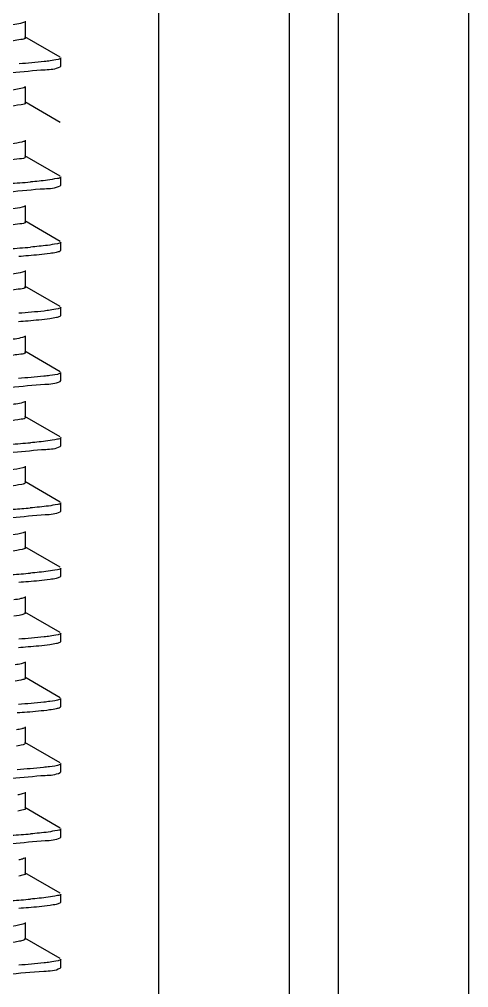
# Model space of a CAD drawing. Extents: x 1680110 to 4798266, y 269661 to 1249705.
# Drawn here: x 2404592.5 to 2404710.5, y 665124.2 to 665378.9 of the extents above; entities that cross this region are included whole.
import ezdxf

# ---------------------------------------------------------------- set-up
doc = ezdxf.new("R2010")
doc.units = 0
doc.header["$LTSCALE"] = 1000
doc.header["$MEASUREMENT"] = 0

# ---------------------------------------------------------------- blocks, each defined once
blk = doc.blocks.new('gfhhrryyfd')
at = {"linetype": 'Continuous'}
for p, q in [((3693422.89, -1741005.43), (3693422.89, -1744418.97)), ((3693457.18, -1741005.43), (3693457.18, -1744418.97)), ((3693470.04, -1741005.43), (3693470.04, -1744418.97)), ((3693504.33, -1741005.43), (3693504.33, -1744418.97)), ((3693387.9, -1742070.32), (3693387.9, -1742066.03)), ((3693397.01, -1742075.49), (3693387.71, -1742070.1)), ((3693397.18, -1742077.82), (3693397.18, -1742075.68)), ((3693397.18, -1742077.82), (3693397.18, -1742075.68)), ((3693397.01, -1742078.01), (3693397.18, -1742077.82)), ((3693387.9, -1742087.46), (3693387.9, -1742083.18)), ((3693397.01, -1742092.64), (3693387.71, -1742087.25)), ((3693387.9, -1742101.6), (3693387.9, -1742097.32)), ((3693397.01, -1742106.77), (3693387.71, -1742101.39)), ((3693397.01, -1742109.29), (3693397.18, -1742109.1)), ((3693397.18, -1742109.1), (3693397.18, -1742106.96)), ((3693397.18, -1742109.1), (3693397.18, -1742106.96)), ((3693387.9, -1742118.75), (3693387.9, -1742114.46)), ((3693397.01, -1742123.92), (3693387.71, -1742118.53)), ((3693397.18, -1742126.25), (3693397.18, -1742124.11)), ((3693397.18, -1742126.25), (3693397.18, -1742124.11)), ((3693397.01, -1742126.44), (3693397.18, -1742126.25)), ((3693387.9, -1742135.89), (3693387.9, -1742131.61)), ((3693397.01, -1742141.06), (3693387.71, -1742135.68)), ((3693397.18, -1742143.39), (3693397.18, -1742141.25)), ((3693397.18, -1742143.39), (3693397.18, -1742141.25)), ((3693397.01, -1742143.58), (3693397.18, -1742143.39)), ((3693387.9, -1742153.04), (3693387.9, -1742148.75)), ((3693397.01, -1742158.21), (3693387.71, -1742152.82)), ((3693397.18, -1742160.54), (3693397.18, -1742158.4)), ((3693397.18, -1742160.54), (3693397.18, -1742158.4)), ((3693397.01, -1742160.73), (3693397.18, -1742160.54)), ((3693387.9, -1742170.18), (3693387.9, -1742165.9)), ((3693397.01, -1742175.35), (3693387.71, -1742169.97)), ((3693397.01, -1742177.87), (3693397.18, -1742177.68)), ((3693397.18, -1742177.68), (3693397.18, -1742175.54)), ((3693397.18, -1742177.68), (3693397.18, -1742175.54)), ((3693387.9, -1742187.33), (3693387.9, -1742183.04)), ((3693397.01, -1742192.5), (3693387.71, -1742187.11)), ((3693397.18, -1742194.83), (3693397.18, -1742192.69)), ((3693397.18, -1742194.83), (3693397.18, -1742192.69)), ((3693397.01, -1742195.02), (3693397.18, -1742194.83)), ((3693387.9, -1742204.47), (3693387.9, -1742200.19)), ((3693397.01, -1742209.64), (3693387.71, -1742204.26)), ((3693397.18, -1742211.97), (3693397.18, -1742209.83)), ((3693397.18, -1742211.97), (3693397.18, -1742209.83)), ((3693397.01, -1742212.16), (3693397.18, -1742211.97)), ((3693387.9, -1742221.62), (3693387.9, -1742217.33)), ((3693397.01, -1742226.79), (3693387.71, -1742221.4)), ((3693397.18, -1742229.12), (3693397.18, -1742226.98)), ((3693397.18, -1742229.12), (3693397.18, -1742226.98)), ((3693397.01, -1742229.31), (3693397.18, -1742229.12)), ((3693387.9, -1742238.76), (3693387.9, -1742234.48)), ((3693397.01, -1742243.93), (3693387.71, -1742238.55)), ((3693397.01, -1742246.45), (3693397.18, -1742246.26)), ((3693397.18, -1742246.26), (3693397.18, -1742244.12)), ((3693397.18, -1742246.26), (3693397.18, -1742244.12)), ((3693387.9, -1742255.91), (3693387.9, -1742251.62)), ((3693397.01, -1742261.08), (3693387.71, -1742255.69)), ((3693397.18, -1742263.41), (3693397.18, -1742261.27)), ((3693397.18, -1742263.41), (3693397.18, -1742261.27)), ((3693397.01, -1742263.6), (3693397.18, -1742263.41)), ((3693387.9, -1742273.05), (3693387.9, -1742268.77)), ((3693397.01, -1742278.22), (3693387.71, -1742272.84)), ((3693397.18, -1742280.56), (3693397.18, -1742278.41)), ((3693397.18, -1742280.56), (3693397.18, -1742278.41)), ((3693397.01, -1742280.74), (3693397.18, -1742280.56)), ((3693387.9, -1742290.2), (3693387.9, -1742285.91)), ((3693397.01, -1742295.37), (3693387.71, -1742289.98)), ((3693397.18, -1742297.7), (3693397.18, -1742295.56)), ((3693397.18, -1742297.7), (3693397.18, -1742295.56)), ((3693397.01, -1742297.89), (3693397.18, -1742297.7)), ((3693387.9, -1742307.34), (3693387.9, -1742303.06)), ((3693397.01, -1742312.51), (3693387.71, -1742307.13)), ((3693397.18, -1742314.85), (3693397.18, -1742312.7)), ((3693397.18, -1742314.85), (3693397.18, -1742312.7)), ((3693397.01, -1742315.03), (3693397.18, -1742314.85))]:
    blk.add_line(p, q, dxfattribs=at)
for centre, radius, start, end in [((3693363.76, -1741804.83), 304.52, 273.7477, 274.8005), ((3693363.73, -1741821.6), 304.9, 273.7437, 274.8009), ((3693364.08, -1741877.37), 300.55, 273.7828, 274.8013), ((3693365.16, -1741908.19), 286.83, 273.9093, 274.8037), ((3693364.65, -1741918.94), 293.25, 273.8479, 274.803), ((3693364.58, -1741986.68), 294.09, 273.8387, 274.8044), ((3693364.65, -1742004.67), 293.25, 273.8479, 274.803)]:
    blk.add_arc(centre, radius, start, end, dxfattribs=at)
for points, knots in [([(3693387.71, -1742066.25), (3693387.53, -1742066.35), (3693386.01, -1742066.82), (3693384.45, -1742066.98), (3693383.1, -1742067.14)], [0, 0, 0, 0, 0.131982, 1, 1, 1, 1]), ([(3693387.89, -1742070.32), (3693387.9, -1742070.76), (3693385.47, -1742070.94), (3693384.3, -1742071.28), (3693383.1, -1742071.42)], [0, 0, 0, 0, 0.268827, 1, 1, 1, 1]), ([(3693397.18, -1742075.68), (3693397.18, -1742075.94), (3693395.81, -1742076.17), (3693395.09, -1742076.36), (3693394.4, -1742076.46)], [0, 0, 0, 0, 0.274505, 1, 1, 1, 1]), ([(3693384.27, -1742079.52), (3693387.22, -1742079.32), (3693391.35, -1742078.75), (3693395.86, -1742078.67), (3693397.01, -1742078.01)], [0, 0, 0, 0, 0.690238, 1, 1, 1, 1]), ([(3693394.4, -1742076.46), (3693393.88, -1742076.53), (3693391.18, -1742076.86), (3693388.47, -1742077.08), (3693386.28, -1742077.24)], [0, 0, 0, 0, 0.191317, 1, 1, 1, 1]), ([(3693387.71, -1742083.4), (3693387.54, -1742083.49), (3693386.18, -1742083.93), (3693384.77, -1742084.08), (3693383.56, -1742084.23)], [0, 0, 0, 0, 0.134844, 1, 1, 1, 1]), ([(3693387.89, -1742087.46), (3693387.9, -1742087.87), (3693385.71, -1742088.08), (3693384.64, -1742088.38), (3693383.56, -1742088.51)], [0, 0, 0, 0, 0.270217, 1, 1, 1, 1]), ([(3693387.71, -1742097.53), (3693387.49, -1742097.66), (3693385.49, -1742098.22), (3693383.46, -1742098.39), (3693381.68, -1742098.58)], [0, 0, 0, 0, 0.124926, 1, 1, 1, 1]), ([(3693387.89, -1742101.6), (3693387.9, -1742102.17), (3693384.7, -1742102.24), (3693383.23, -1742102.7), (3693381.68, -1742102.86)], [0, 0, 0, 0, 0.265953, 1, 1, 1, 1]), ([(3693397.18, -1742106.96), (3693397.18, -1742107.28), (3693395.45, -1742107.48), (3693394.58, -1742107.72), (3693393.72, -1742107.83)], [0, 0, 0, 0, 0.270828, 1, 1, 1, 1]), ([(3693383.64, -1742110.85), (3693386.74, -1742110.64), (3693391.07, -1742110.04), (3693395.81, -1742109.98), (3693397.01, -1742109.29)], [0, 0, 0, 0, 0.69109, 1, 1, 1, 1]), ([(3693387.71, -1742114.68), (3693387.5, -1742114.8), (3693385.68, -1742115.32), (3693383.82, -1742115.49), (3693382.2, -1742115.67)], [0, 0, 0, 0, 0.127252, 1, 1, 1, 1]), ([(3693387.89, -1742118.75), (3693387.9, -1742119.27), (3693384.98, -1742119.38), (3693383.63, -1742119.8), (3693382.2, -1742119.95)], [0, 0, 0, 0, 0.266804, 1, 1, 1, 1]), ([(3693397.18, -1742124.11), (3693397.18, -1742124.43), (3693395.45, -1742124.63), (3693394.59, -1742124.86), (3693393.72, -1742124.98)], [0, 0, 0, 0, 0.270838, 1, 1, 1, 1]), ([(3693394.36, -1742127.03), (3693394.94, -1742126.95), (3693395.82, -1742126.8), (3693396.73, -1742126.6), (3693397.01, -1742126.44)], [0, 0, 0, 0, 0.643619, 1, 1, 1, 1]), ([(3693386.16, -1742127.82), (3693387, -1742127.75), (3693389.74, -1742127.54), (3693392.47, -1742127.3), (3693394.36, -1742127.03)], [0, 0, 0, 0, 0.307332, 1, 1, 1, 1]), ([(3693387.71, -1742131.82), (3693387.52, -1742131.93), (3693385.87, -1742132.43), (3693384.17, -1742132.59), (3693382.7, -1742132.76)], [0, 0, 0, 0, 0.129757, 1, 1, 1, 1]), ([(3693387.89, -1742135.89), (3693387.9, -1742136.37), (3693385.25, -1742136.52), (3693384, -1742136.9), (3693382.7, -1742137.04)], [0, 0, 0, 0, 0.26783, 1, 1, 1, 1]), ([(3693394.36, -1742142.04), (3693393.84, -1742142.11), (3693391.11, -1742142.44), (3693388.37, -1742142.66), (3693386.16, -1742142.82)], [0, 0, 0, 0, 0.19147, 1, 1, 1, 1]), ([(3693397.18, -1742141.25), (3693397.18, -1742141.52), (3693395.79, -1742141.75), (3693395.07, -1742141.94), (3693394.36, -1742142.04)], [0, 0, 0, 0, 0.274248, 1, 1, 1, 1]), ([(3693386.04, -1742144.97), (3693386.89, -1742144.91), (3693389.66, -1742144.69), (3693392.42, -1742144.45), (3693394.33, -1742144.18)], [0, 0, 0, 0, 0.307278, 1, 1, 1, 1]), ([(3693394.33, -1742144.18), (3693394.91, -1742144.1), (3693395.81, -1742143.95), (3693396.73, -1742143.74), (3693397.01, -1742143.58)], [0, 0, 0, 0, 0.644079, 1, 1, 1, 1]), ([(3693387.71, -1742148.97), (3693387.53, -1742149.07), (3693386.04, -1742149.53), (3693384.51, -1742149.69), (3693383.18, -1742149.85)], [0, 0, 0, 0, 0.132446, 1, 1, 1, 1]), ([(3693387.89, -1742153.04), (3693387.9, -1742153.48), (3693385.51, -1742153.66), (3693384.36, -1742153.99), (3693383.18, -1742154.13)], [0, 0, 0, 0, 0.269044, 1, 1, 1, 1]), ([(3693394.33, -1742159.19), (3693393.8, -1742159.26), (3693391.04, -1742159.59), (3693388.28, -1742159.81), (3693386.04, -1742159.97)], [0, 0, 0, 0, 0.191504, 1, 1, 1, 1]), ([(3693397.18, -1742158.4), (3693397.18, -1742158.48), (3693396.16, -1742159.12), (3693395.23, -1742159.06), (3693394.33, -1742159.19)], [0, 0, 0, 0, 0.088885, 1, 1, 1, 1]), ([(3693383.9, -1742162.27), (3693386.94, -1742162.06), (3693391.19, -1742161.47), (3693395.83, -1742161.4), (3693397.01, -1742160.73)], [0, 0, 0, 0, 0.69073, 1, 1, 1, 1]), ([(3693387.71, -1742166.11), (3693387.54, -1742166.21), (3693386.21, -1742166.64), (3693384.83, -1742166.79), (3693383.63, -1742166.94)], [0, 0, 0, 0, 0.135346, 1, 1, 1, 1]), ([(3693387.89, -1742170.18), (3693387.9, -1742170.58), (3693385.75, -1742170.8), (3693384.7, -1742171.09), (3693383.63, -1742171.22)], [0, 0, 0, 0, 0.270473, 1, 1, 1, 1]), ([(3693384.72, -1742179.35), (3693387.56, -1742179.16), (3693391.55, -1742178.61), (3693395.9, -1742178.51), (3693397.01, -1742177.87)], [0, 0, 0, 0, 0.689563, 1, 1, 1, 1]), ([(3693397.18, -1742175.54), (3693397.18, -1742175.86), (3693395.48, -1742176.06), (3693394.62, -1742176.3), (3693393.77, -1742176.4)], [0, 0, 0, 0, 0.271064, 1, 1, 1, 1]), ([(3693387.71, -1742183.26), (3693387.56, -1742183.34), (3693386.37, -1742183.75), (3693385.13, -1742183.89), (3693384.07, -1742184.03)], [0, 0, 0, 0, 0.138483, 1, 1, 1, 1]), ([(3693387.9, -1742187.33), (3693387.9, -1742187.69), (3693385.99, -1742187.93), (3693385.03, -1742188.19), (3693384.07, -1742188.31)], [0, 0, 0, 0, 0.272138, 1, 1, 1, 1]), ([(3693397.18, -1742192.69), (3693397.18, -1742192.99), (3693395.59, -1742193.2), (3693394.79, -1742193.42), (3693393.99, -1742193.52)], [0, 0, 0, 0, 0.272105, 1, 1, 1, 1]), ([(3693384.33, -1742196.53), (3693387.27, -1742196.33), (3693391.38, -1742195.76), (3693395.87, -1742195.67), (3693397.01, -1742195.02)], [0, 0, 0, 0, 0.690138, 1, 1, 1, 1]), ([(3693387.71, -1742200.4), (3693387.57, -1742200.48), (3693386.52, -1742200.85), (3693385.42, -1742200.99), (3693384.48, -1742201.12)], [0, 0, 0, 0, 0.141904, 1, 1, 1, 1]), ([(3693387.9, -1742204.47), (3693387.89, -1742204.8), (3693386.21, -1742205.06), (3693385.33, -1742205.29), (3693384.48, -1742205.4)], [0, 0, 0, 0, 0.274084, 1, 1, 1, 1]), ([(3693397.18, -1742209.83), (3693397.18, -1742210.14), (3693395.54, -1742210.35), (3693394.71, -1742210.57), (3693393.88, -1742210.68)], [0, 0, 0, 0, 0.271601, 1, 1, 1, 1]), ([(3693386.16, -1742213.54), (3693387, -1742213.48), (3693389.74, -1742213.27), (3693392.48, -1742213.02), (3693394.36, -1742212.76)], [0, 0, 0, 0, 0.307335, 1, 1, 1, 1]), ([(3693394.36, -1742212.76), (3693394.94, -1742212.68), (3693395.82, -1742212.52), (3693396.73, -1742212.32), (3693397.01, -1742212.16)], [0, 0, 0, 0, 0.643606, 1, 1, 1, 1]), ([(3693387.71, -1742217.55), (3693387.4, -1742217.72), (3693386.43, -1742217.95), (3693385.48, -1742218.12), (3693384.86, -1742218.21)], [0, 0, 0, 0, 0.359626, 1, 1, 1, 1]), ([(3693387.89, -1742221.62), (3693387.89, -1742221.72), (3693386.84, -1742222.42), (3693385.83, -1742222.35), (3693384.86, -1742222.49)], [0, 0, 0, 0, 0.090979, 1, 1, 1, 1]), ([(3693394.36, -1742227.76), (3693393.84, -1742227.83), (3693391.11, -1742228.17), (3693388.38, -1742228.38), (3693386.16, -1742228.54)], [0, 0, 0, 0, 0.191467, 1, 1, 1, 1]), ([(3693397.18, -1742226.98), (3693397.18, -1742227.25), (3693395.79, -1742227.47), (3693395.07, -1742227.66), (3693394.36, -1742227.76)], [0, 0, 0, 0, 0.274254, 1, 1, 1, 1]), ([(3693386.04, -1742230.7), (3693386.89, -1742230.63), (3693389.66, -1742230.42), (3693392.42, -1742230.17), (3693394.33, -1742229.91)], [0, 0, 0, 0, 0.307279, 1, 1, 1, 1]), ([(3693394.33, -1742229.91), (3693394.91, -1742229.83), (3693395.81, -1742229.67), (3693396.73, -1742229.47), (3693397.01, -1742229.31)], [0, 0, 0, 0, 0.644063, 1, 1, 1, 1]), ([(3693387.71, -1742234.69), (3693387.44, -1742234.85), (3693386.59, -1742235.06), (3693385.76, -1742235.22), (3693385.23, -1742235.3)], [0, 0, 0, 0, 0.365017, 1, 1, 1, 1]), ([(3693387.89, -1742238.76), (3693387.89, -1742239.03), (3693386.61, -1742239.31), (3693385.9, -1742239.48), (3693385.23, -1742239.59)], [0, 0, 0, 0, 0.278995, 1, 1, 1, 1]), ([(3693394.33, -1742244.91), (3693393.8, -1742244.98), (3693391.05, -1742245.32), (3693388.28, -1742245.54), (3693386.04, -1742245.7)], [0, 0, 0, 0, 0.191504, 1, 1, 1, 1]), ([(3693394.25, -1742247.07), (3693394.85, -1742246.98), (3693395.77, -1742246.82), (3693396.72, -1742246.62), (3693397.01, -1742246.45)], [0, 0, 0, 0, 0.645207, 1, 1, 1, 1]), ([(3693397.18, -1742244.12), (3693397.18, -1742244.21), (3693396.16, -1742244.85), (3693395.23, -1742244.78), (3693394.33, -1742244.91)], [0, 0, 0, 0, 0.088893, 1, 1, 1, 1]), ([(3693385.74, -1742247.86), (3693386.61, -1742247.8), (3693389.45, -1742247.58), (3693392.29, -1742247.33), (3693394.25, -1742247.07)], [0, 0, 0, 0, 0.307137, 1, 1, 1, 1]), ([(3693387.71, -1742251.84), (3693387.47, -1742251.98), (3693386.75, -1742252.17), (3693386.03, -1742252.31), (3693385.57, -1742252.39)], [0, 0, 0, 0, 0.371007, 1, 1, 1, 1]), ([(3693387.89, -1742255.91), (3693387.89, -1742256.14), (3693386.79, -1742256.43), (3693386.16, -1742256.58), (3693385.57, -1742256.68)], [0, 0, 0, 0, 0.282134, 1, 1, 1, 1]), ([(3693397.18, -1742261.27), (3693397.18, -1742261.36), (3693396.12, -1742262.01), (3693395.17, -1742261.94), (3693394.25, -1742262.07)], [0, 0, 0, 0, 0.088343, 1, 1, 1, 1]), ([(3693384.27, -1742265.11), (3693387.22, -1742264.91), (3693391.36, -1742264.34), (3693395.86, -1742264.26), (3693397.01, -1742263.6)], [0, 0, 0, 0, 0.690234, 1, 1, 1, 1]), ([(3693394.25, -1742262.07), (3693393.7, -1742262.14), (3693390.88, -1742262.48), (3693388.03, -1742262.7), (3693385.74, -1742262.87)], [0, 0, 0, 0, 0.191606, 1, 1, 1, 1]), ([(3693387.71, -1742268.99), (3693387.5, -1742269.1), (3693386.89, -1742269.28), (3693386.28, -1742269.41), (3693385.89, -1742269.48)], [0, 0, 0, 0, 0.377707, 1, 1, 1, 1]), ([(3693387.89, -1742273.05), (3693387.89, -1742273.26), (3693386.96, -1742273.54), (3693386.4, -1742273.68), (3693385.89, -1742273.77)], [0, 0, 0, 0, 0.285905, 1, 1, 1, 1]), ([(3693397.18, -1742278.41), (3693397.18, -1742278.72), (3693395.54, -1742278.93), (3693394.72, -1742279.15), (3693393.89, -1742279.26)], [0, 0, 0, 0, 0.271629, 1, 1, 1, 1]), ([(3693384.33, -1742282.25), (3693387.27, -1742282.05), (3693391.38, -1742281.48), (3693395.87, -1742281.4), (3693397.01, -1742280.74)], [0, 0, 0, 0, 0.690139, 1, 1, 1, 1]), ([(3693387.71, -1742286.13), (3693387.53, -1742286.23), (3693387.02, -1742286.39), (3693386.5, -1742286.51), (3693386.19, -1742286.57)], [0, 0, 0, 0, 0.385224, 1, 1, 1, 1]), ([(3693387.89, -1742290.2), (3693387.89, -1742290.38), (3693387.11, -1742290.66), (3693386.62, -1742290.77), (3693386.19, -1742290.86)], [0, 0, 0, 0, 0.290456, 1, 1, 1, 1]), ([(3693397.18, -1742295.56), (3693397.18, -1742295.87), (3693395.54, -1742296.07), (3693394.71, -1742296.3), (3693393.88, -1742296.41)], [0, 0, 0, 0, 0.271602, 1, 1, 1, 1]), ([(3693386.17, -1742299.27), (3693387.01, -1742299.21), (3693389.74, -1742298.99), (3693392.48, -1742298.75), (3693394.36, -1742298.49)], [0, 0, 0, 0, 0.307338, 1, 1, 1, 1]), ([(3693394.36, -1742298.49), (3693394.94, -1742298.4), (3693395.82, -1742298.25), (3693396.73, -1742298.05), (3693397.01, -1742297.89)], [0, 0, 0, 0, 0.643592, 1, 1, 1, 1]), ([(3693386.46, -1742303.66), (3693380.62, -1742304.89), (3693363.8, -1742305.41), (3693335.51, -1742307.13), (3693304.64, -1742308.45), (3693284.54, -1742309.48), (3693276.14, -1742310.31)], [0, 0, 0, 0, 0.161939, 0.453776, 0.771039, 1, 1, 1, 1]), ([(3693387.71, -1742303.28), (3693387.56, -1742303.36), (3693387.14, -1742303.5), (3693386.72, -1742303.61), (3693386.46, -1742303.66)], [0, 0, 0, 0, 0.393704, 1, 1, 1, 1]), ([(3693387.89, -1742307.34), (3693387.89, -1742307.51), (3693387.18, -1742307.79), (3693386.72, -1742307.9), (3693386.32, -1742307.98)], [0, 0, 0, 0, 0.292762, 1, 1, 1, 1]), ([(3693386.32, -1742307.98), (3693380.4, -1742309.16), (3693363.54, -1742309.74), (3693335.24, -1742311.42), (3693304.49, -1742312.74), (3693284.49, -1742313.77), (3693276.14, -1742314.59)], [0, 0, 0, 0, 0.164046, 0.455922, 0.77202, 1, 1, 1, 1]), ([(3693397.18, -1742312.7), (3693397.18, -1742312.97), (3693395.79, -1742313.2), (3693395.07, -1742313.39), (3693394.36, -1742313.49)], [0, 0, 0, 0, 0.27426, 1, 1, 1, 1]), ([(3693383.11, -1742316.63), (3693386.33, -1742316.41), (3693390.84, -1742315.79), (3693395.76, -1742315.75), (3693397.01, -1742315.03)], [0, 0, 0, 0, 0.691739, 1, 1, 1, 1]), ([(3693394.36, -1742313.49), (3693393.84, -1742313.56), (3693391.12, -1742313.89), (3693388.38, -1742314.11), (3693386.17, -1742314.27)], [0, 0, 0, 0, 0.191465, 1, 1, 1, 1])]:
    blk.add_open_spline(points, degree=3, knots=knots, dxfattribs=at)
for points in [[(3693393.72, -1742107.83), (3693392.23, -1742108.02), (3693390.74, -1742108.16), (3693389.25, -1742108.29)], [(3693393.72, -1742124.98), (3693392.23, -1742125.16), (3693390.74, -1742125.3), (3693389.25, -1742125.43)], [(3693393.77, -1742176.4), (3693392.26, -1742176.6), (3693390.75, -1742176.74), (3693389.23, -1742176.87)], [(3693393.99, -1742193.52), (3693392.39, -1742193.73), (3693390.79, -1742193.88), (3693389.18, -1742194.02)], [(3693393.88, -1742210.68), (3693392.33, -1742210.88), (3693390.77, -1742211.03), (3693389.21, -1742211.16)], [(3693393.89, -1742279.26), (3693392.34, -1742279.46), (3693390.78, -1742279.61), (3693389.22, -1742279.74)], [(3693393.88, -1742296.41), (3693392.33, -1742296.61), (3693390.77, -1742296.75), (3693389.21, -1742296.89)]]:
    blk.add_open_spline(points, degree=3, dxfattribs=at)

msp = doc.modelspace()

# ---------------------------------------------------------------- block references
at = {"lineweight": -3, "xscale": 0.9999959468841553, "yscale": 0.9999959506094456, "zscale": 0.9999959495959999}
msp.add_blockref('gfhhrryyfd', (-1288778.82, 2407437.34), dxfattribs=at)

doc.saveas('drawing.dxf')
